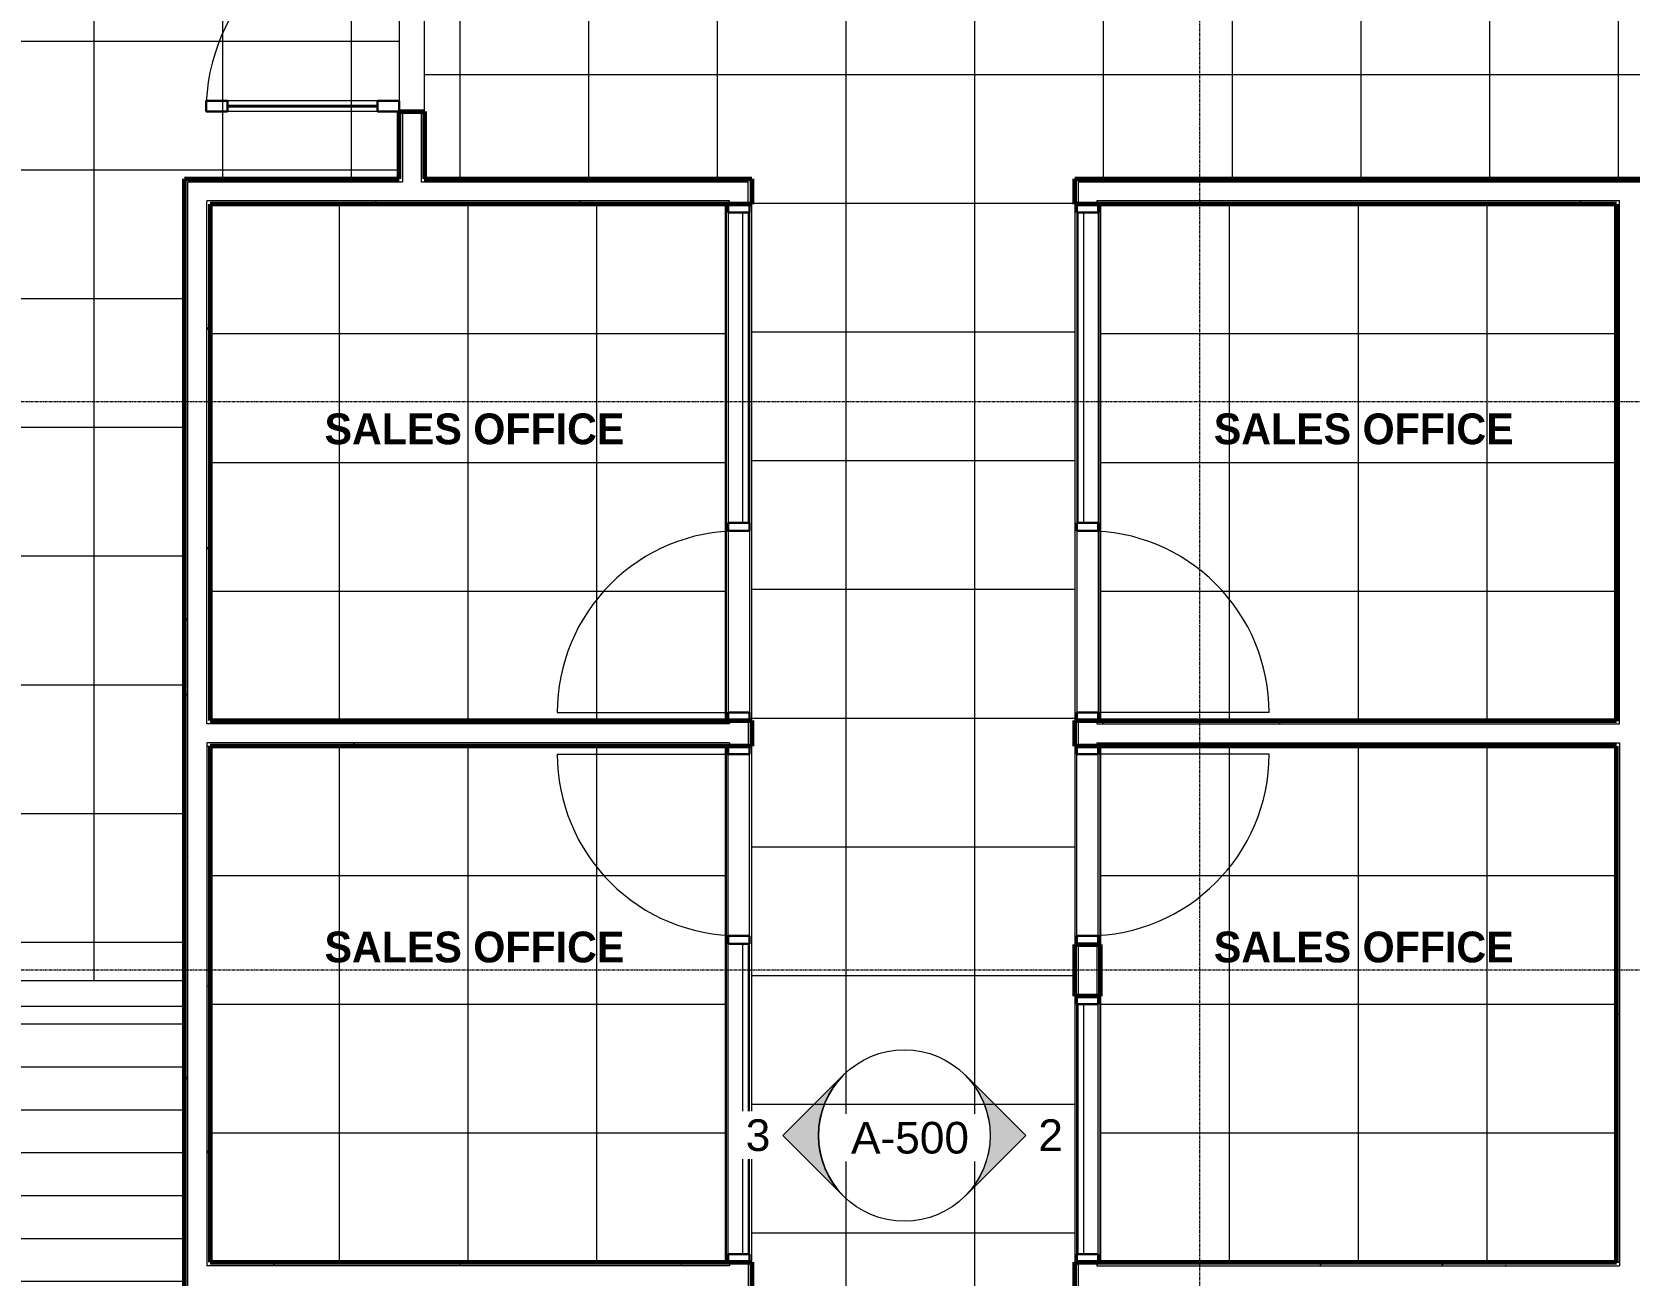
# Model space of a CAD drawing. Header units: inches. Extents: x 30 to 2293, y -1876 to -115.
# Drawn here: x 1152.6 to 1450.4, y -1067.3 to -835.6 of the extents above; entities that cross this region are included whole.
import ezdxf

# ---------------------------------------------------------------- set-up
doc = ezdxf.new("R2010")
doc.units = ezdxf.units.IN
doc.header["$MEASUREMENT"] = 0
doc.linetypes.add('Grid Line 1_2_', pattern=[0.875, 0.5, -0.125, 0.125, -0.125])
for name, color, linetype, lineweight in [('A-AREA-IDEN', 2, 'Continuous', 9), ('A-CLNG-PATT', 13, 'Continuous', 18), ('A-DOOR', 31, 'Continuous', 18), ('A-DOOR-GLAZ', 31, 'Continuous', 40), ('A-GLAZ-CURT', 52, 'Continuous', 9), ('A-GLAZ-CWMG', 51, 'Continuous', 9), ('A-ROOF-PATT', 132, 'Continuous', 18), ('A-WALL', 113, 'Continuous', 18), ('A-WALL-PATT', 111, 'Continuous', 60), ('G-ANNO-SYMB', 111, 'Continuous', 9), ('I-WALL', 2, 'Continuous', 18), ('S-GRID', 1, 'Continuous', 9)]:
    doc.layers.add(name, color=color, linetype=linetype, lineweight=lineweight)
doc.styles.add('Arial', font='arial.ttf', dxfattribs={"height": 5.901198})
doc.styles.add('Century Gothic_B', font='GOTHICB.TTF', dxfattribs={"height": 5.744479})
pattern_1 = [(0, (0, 0), (20.48, 5.12), [0.845, -14.515, 0.845, -14.515, -81.92]), (0, (0, 0), (20.48, 5.12), [-30.72, 0.845, -29.875, 0.845, -14.515, -35.84]), (0, (0, 0), (20.48, 5.12), [-76.8, 0.845, -9.395, 0.845, -24.755]), (120, (7.68, 2.56), (-14.67405, 15.1762), [0.845, -14.515, 0.845, -14.515, -81.92]), (120, (7.68, 2.56), (-14.67405, 15.1762), [-30.72, 0.845, -29.875, 0.845, -14.515, -35.84]), (120, (7.68, 2.56), (-14.67405, 15.1762), [-76.8, 0.845, -9.395, 0.845, -24.755]), (240, (10.24, 12.8), (-5.80595, -20.2962), [0.845, -14.515, 0.845, -14.515, -81.92]), (240, (10.24, 12.8), (-5.80595, -20.2962), [-30.72, 0.845, -29.875, 0.845, -14.515, -35.84]), (240, (10.24, 12.8), (-5.80595, -20.2962), [-76.8, 0.845, -9.395, 0.845, -24.755])]

# ---------------------------------------------------------------- blocks, each defined once
blk = doc.blocks.new('Open Source Metal Building_Exterior_rvt-1-REFLECTED CEILING PLAN - OFFICE ANNEX')
at = {"layer": 'A-ROOF-PATT', "lineweight": 9}
h = blk.add_hatch(dxfattribs=at)
h.set_pattern_fill('FP_33', style=0, pattern_type=2)
h.set_pattern_definition([(180, (-24239.079, 21231.977), (1e-15, 7.993), [])])
h.paths.add_polyline_path([(1949.7, -1624.02), (2105.44, -1624.02), (2105.44, -1405.9), (2045.94, -1405.9), (2045.94, -1405.96), (2042.31, -1405.96), (2042.31, -1409.46), (2045.94, -1409.46), (2045.94, -1418.21), (2045.81, -1418.21), (2045.81, -1537.46), (1709.69, -1537.46), (1709.69, -1538.96), (487.19, -1538.96), (487.19, -1537.46), (367.31, -1537.46), (367.31, -1522.46), (365.81, -1522.46), (365.81, -1125.33), (365.58, -1125.33), (365.58, -1019.33), (368.31, -1019.33), (368.31, -1015.83), (365.81, -1015.83), (365.81, -1004.85), (368.31, -1004.85), (368.31, -1001.35), (186.31, -1001.35), (186.31, -1624.02), (1689.25, -1624.02)], flags=0)
h.paths.add_polyline_path([(415.94, -1532.96), (487.19, -1532.96), (487.19, -1527.71), (710.2, -1527.71), (710.2, -1521.27), (710.04, -1520.89), (709.65, -1520.73), (708.31, -1520.73), (708.31, -1520.46), (712.31, -1520.46), (712.31, -1520.73), (710.97, -1520.73), (710.59, -1520.89), (710.43, -1521.27), (710.43, -1527.71), (1040.2, -1527.71), (1040.2, -1521.27), (1040.04, -1520.89), (1039.65, -1520.73), (1038.31, -1520.73), (1038.31, -1520.46), (1042.31, -1520.46), (1042.31, -1520.73), (1040.97, -1520.73), (1040.59, -1520.89), (1040.43, -1521.27), (1040.43, -1527.71), (1102.03, -1527.71), (1102.03, -1340.96), (1181.03, -1340.96), (1181.03, -1017.21), (1082.4, -1017.21), (1082.4, -1012.46), (1116.03, -1012.46), (1116.03, -975.09), (1101.28, -975.09), (1101.28, -945.09), (1116.03, -945.09), (1116.03, -933.09), (1101.28, -933.09), (1101.28, -922.59), (1090.78, -922.59), (1090.78, -907.84), (1069.4, -907.84), (1069.4, -922.59), (1044.06, -922.59), (1044.06, -1519.25), (1036.56, -1519.23), (1036.56, -922.59), (949.4, -922.59), (949.4, -907.84), (928.03, -907.84), (928.03, -922.59), (917.53, -922.59), (917.53, -933.09), (902.78, -933.09), (902.78, -945.09), (917.53, -945.09), (917.53, -975.09), (902.78, -975.09), (902.78, -1012.46), (934.4, -1012.46), (934.4, -1017.21), (898.03, -1017.21), (898.03, -962.77), (714.06, -962.77), (714.06, -1519.25), (706.56, -1519.23), (706.56, -962.77), (627.56, -962.77), (627.56, -1012.71), (481.44, -1012.71), (481.44, -1127.7), (384.06, -1127.7), (384.06, -1519.25), (377.06, -1519.25), (377.06, -1522.46), (371.81, -1522.46), (371.81, -1532.96), (414.94, -1532.96)], flags=0)
h.paths.add_polyline_path([(2036.25, -1532.96), (2041.31, -1532.96), (2041.31, -1418.21), (2034.06, -1418.21), (2034.06, -1519.25), (2026.56, -1519.23), (2026.56, -1347.59), (1949.31, -1347.59), (1949.31, -1376.59), (1803.12, -1376.59), (1803.12, -1532.96), (2035.25, -1532.96)], flags=0)
h.paths.add_polyline_path([(1744.75, -1532.96), (1798.62, -1532.96), (1798.62, -1456.21), (1709.69, -1456.21), (1709.69, -1532.96), (1711.69, -1532.96)], flags=0)
h.paths.add_polyline_path([(2030.2, -1530.46), (2028.31, -1530.46), (2028.31, -1530.19), (2029.65, -1530.19), (2030.04, -1530.03), (2030.2, -1529.65), (2030.2, -1521.27), (2030.04, -1520.89), (2029.65, -1520.73), (2028.31, -1520.73), (2028.31, -1520.46), (2032.31, -1520.46), (2032.31, -1520.73), (2030.97, -1520.73), (2030.59, -1520.89), (2030.43, -1521.27), (2030.43, -1529.65), (2030.59, -1530.03), (2030.97, -1530.19), (2032.31, -1530.19), (2032.31, -1530.46), (2030.43, -1530.46)], flags=0)
h.paths.add_polyline_path([(380.43, -1530.46), (378.31, -1530.46), (378.31, -1530.19), (379.65, -1530.19), (380.04, -1530.03), (380.2, -1529.65), (380.2, -1521.27), (380.04, -1520.89), (379.65, -1520.73), (378.31, -1520.73), (378.31, -1520.46), (382.31, -1520.46), (382.31, -1520.73), (380.97, -1520.73), (380.59, -1520.89), (380.43, -1521.27), (380.43, -1529.65), (380.59, -1530.03), (380.97, -1530.19), (382.31, -1530.19), (382.31, -1530.46), (380.97, -1530.46)], flags=0)
h.paths.add_polyline_path([(199.31, -1530.46), (195.31, -1530.46), (195.31, -1530.19), (196.65, -1530.19), (197.04, -1530.03), (197.2, -1529.65), (197.2, -1521.27), (197.04, -1520.89), (196.65, -1520.73), (195.31, -1520.73), (195.31, -1520.46), (199.31, -1520.46), (199.31, -1520.73), (197.97, -1520.73), (197.59, -1520.89), (197.43, -1521.27), (197.43, -1529.65), (197.59, -1530.03), (197.97, -1530.19), (199.31, -1530.19)], flags=0)
h.paths.add_polyline_path([(1589.78, -1527.71), (1700.2, -1527.71), (1700.2, -1521.27), (1700.04, -1520.89), (1699.65, -1520.73), (1698.31, -1520.73), (1698.31, -1520.46), (1702.31, -1520.46), (1702.31, -1520.73), (1700.97, -1520.73), (1700.59, -1520.89), (1700.43, -1521.27), (1700.43, -1527.71), (1704.94, -1527.71), (1704.94, -1451.71), (1798.62, -1451.71), (1798.62, -1371.84), (1860.56, -1371.84), (1860.56, -800.04), (1704.06, -800.04), (1704.06, -1173.52), (1799.69, -1173.52), (1799.69, -1175.65), (1796.85, -1175.65), (1796.85, -1175.52), (1796.92, -1175.52), (1796.92, -1175.59), (1799.62, -1175.59), (1799.62, -1175.45), (1796.06, -1175.45), (1796.06, -1175.65), (1704.06, -1175.65), (1704.06, -1519.25), (1696.56, -1519.23), (1696.56, -1175.65), (1644.06, -1175.65), (1644.06, -1175.45), (1640.5, -1175.45), (1640.5, -1175.59), (1643.21, -1175.59), (1643.21, -1175.52), (1643.27, -1175.52), (1643.27, -1175.65), (1640.44, -1175.65), (1640.44, -1173.52), (1696.56, -1173.52), (1696.56, -800.04), (1589.78, -800.04), (1589.78, -1458.3)], flags=0)
h.paths.add_polyline_path([(2030.43, -1519.92), (2030.13, -1519.92), (2030.13, -1519.28), (2030.49, -1519.28), (2030.49, -1519.92)], flags=0)
h.paths.add_polyline_path([(1700.49, -1519.92), (1700.13, -1519.92), (1700.13, -1519.28), (1700.49, -1519.28)], flags=0)
h.paths.add_polyline_path([(1040.43, -1519.92), (1040.13, -1519.92), (1040.13, -1519.28), (1040.49, -1519.28), (1040.49, -1519.92)], flags=0)
h.paths.add_polyline_path([(710.49, -1519.92), (710.13, -1519.92), (710.13, -1519.28), (710.49, -1519.28)], flags=0)
h.paths.add_polyline_path([(380.13, -1519.92), (380.13, -1519.28), (380.49, -1519.28), (380.49, -1519.92), (380.2, -1519.92)], flags=0)
h.paths.add_polyline_path([(197.61, -1519.9), (197.26, -1519.9), (197.26, -1519.26), (197.61, -1519.26)], flags=0)
h.paths.add_polyline_path([(199.31, -1519.24), (193.69, -1519.21), (193.69, -1015.96), (201.19, -1015.96), (201.19, -1519.24), (199.77, -1519.24)], flags=0)
h.paths.add_polyline_path([(1800.01, -1289.65), (1799.95, -1289.65), (1799.95, -1286.82), (1800.08, -1286.82), (1800.08, -1286.88), (1800.01, -1286.88), (1800.01, -1289.59), (1800.15, -1289.59), (1800.15, -1286.03), (1799.95, -1286.03), (1799.95, -1179.27), (1800.15, -1179.27), (1800.15, -1175.71), (1801.72, -1175.71), (1801.72, -1179.27), (1802.08, -1179.27), (1802.08, -1289.65), (1800.08, -1289.65)], flags=0)
h.paths.add_polyline_path([(1802.02, -1289.59), (1802.02, -1286.09), (1801.79, -1286.09), (1801.79, -1286.28), (1801.72, -1286.28), (1801.72, -1289.59)], flags=0)
h.paths.add_polyline_path([(1796.31, -1173.88), (1799.62, -1173.88), (1799.62, -1173.59), (1796.13, -1173.59), (1796.13, -1173.81), (1796.31, -1173.81)], flags=0)
h.paths.add_polyline_path([(1642.21, -1173.88), (1643.81, -1173.88), (1643.81, -1173.81), (1644, -1173.81), (1644, -1173.59), (1640.5, -1173.59), (1640.5, -1173.88), (1640.79, -1173.88)], flags=0)
h.paths.add_polyline_path([(476.94, -1122.95), (476.94, -1012.71), (384.06, -1012.71), (384.06, -1122.95), (386.97, -1122.95)], flags=0)
h.paths.add_polyline_path([(376.31, -1122.95), (376.56, -1122.95), (376.56, -1019.33), (370.08, -1019.33), (370.08, -1122.95)], flags=0)
h.paths.add_polyline_path([(196.65, -1015.46), (195.31, -1015.46), (195.31, -1015.19), (196.65, -1015.19), (197.04, -1015.03), (197.2, -1014.65), (197.2, -1006.27), (197.04, -1005.89), (196.65, -1005.73), (195.31, -1005.73), (195.31, -1005.46), (199.31, -1005.46), (199.31, -1005.73), (197.97, -1005.73), (197.59, -1005.89), (197.43, -1006.27), (197.43, -1014.65), (197.59, -1015.03), (197.97, -1015.19), (199.31, -1015.19), (199.31, -1015.46), (197.2, -1015.46)], flags=0)
h.paths.add_polyline_path([(500.08, -1007.96), (622.81, -1007.96), (622.81, -698.96), (384.06, -698.96), (384.06, -1007.96), (481.44, -1007.96)], flags=0)
h.paths.add_polyline_path([(898.03, -958.02), (898.03, -698.96), (714.06, -698.96), (714.06, -958.02), (777.65, -958.02)], flags=0)
h.paths.add_polyline_path([(627.56, -958.02), (706.56, -958.02), (706.56, -698.96), (627.56, -698.96), (627.56, -953.85)], flags=0)
h.paths.add_polyline_path([(1100.88, -931.59), (1100.5, -931.59), (1100.5, -931.26), (1100.88, -931.26)], flags=0)
h.paths.add_polyline_path([(926.53, -923.37), (926.2, -923.37), (926.2, -922.98), (926.53, -922.98)], flags=0)
at = {"layer": 'S-GRID', "linetype": 'Grid Line 1_2_'}
for p, q in [((1370.31, -114.83), (1370.31, -1843.89)), ((62.02, -904.46), (2260.57, -904.46)), ((62.02, -1010.46), (2260.57, -1010.46))]:
    blk.add_line(p, q, dxfattribs=at)
blk = doc.blocks.new('Single-Glass 1 - 36_ x 84_-564716-REFLECTED CEILING PLAN - OFFICE ANNEX')
at = {"layer": 'A-DOOR', "lineweight": 30}
for p, q in [((16, -2.375), (16, -6.375)), ((18, -2.375), (16, -2.375)), ((18, -2.375), (18, -6.375)), ((16, -6.375), (18, -6.375)), ((16, -34.375), (16, -38.375)), ((16, -34.375), (18, -34.375)), ((18, -34.375), (18, -38.375)), ((18, -38.375), (16, -38.375))]:
    blk.add_line(p, q, dxfattribs=at)
at = {"layer": 'A-DOOR', "lineweight": 9}
for p, q in [((16, -6.375), (16, -34.375)), ((18, -6.375), (18, -34.375))]:
    blk.add_line(p, q, dxfattribs=at)
blk.add_arc((18, -2.375), 36, 180, 270, dxfattribs=at)
at = {"layer": 'A-DOOR-GLAZ'}
blk.add_line((17, -34.375), (17, -6.375), dxfattribs=at)
blk = doc.blocks.new('System Panel - Glazed-700945-REFLECTED CEILING PLAN - OFFICE ANNEX')
at = {"layer": 'A-GLAZ-CURT', "lineweight": 18}
for p, q in [((-28.9375, 0.75), (-28.9375, 1.75)), ((-28.9375, 1.75), (28.9375, 1.75)), ((28.9375, 0.75), (-28.9375, 0.75)), ((28.9375, 1.75), (28.9375, 0.75))]:
    blk.add_line(p, q, dxfattribs=at)
blk = doc.blocks.new('Rectangular Mullion - 2_5_ x 5_ rectangular-612077-REFLECTED CEILING PLAN - OFFICE ANNEX')
at = {"layer": 'A-GLAZ-CWMG', "lineweight": 30}
for p, q in [((-1.5, 2), (0, 2)), ((-1.5, -2), (-1.5, 2)), ((0, 2), (0, -2)), ((0, -2), (-1.5, -2))]:
    blk.add_line(p, q, dxfattribs=at)
blk = doc.blocks.new('Door_Single_Storefront - one-700946-REFLECTED CEILING PLAN - OFFICE ANNEX')
at = {"layer": 'A-DOOR'}
blk.add_line((-16.9375, 33.875), (-16.9375, 0), dxfattribs=at)
blk.add_arc((-16.9375, 0), 33.875, 360, 90, dxfattribs=at)
blk = doc.blocks.new('Rectangular Mullion - 2_5_ x 5_ rectangular-700936-REFLECTED CEILING PLAN - OFFICE ANNEX')
at = {"layer": 'A-GLAZ-CWMG'}
for p, q in [((1282.4, -869.21), (1282.4, -927.09)), ((1286.4, -869.21), (1286.4, -927.09))]:
    blk.add_line(p, q, dxfattribs=at)
blk = doc.blocks.new('Rectangular Mullion - 2_5_ x 5_ rectangular-612075-REFLECTED CEILING PLAN - OFFICE ANNEX')
at = {"layer": 'A-GLAZ-CWMG', "lineweight": 30}
for p, q in [((0.75, 2), (-0.75, 2)), ((-0.75, 2), (-0.75, -2)), ((0.75, -2), (0.75, 2)), ((-0.75, -2), (0.75, -2))]:
    blk.add_line(p, q, dxfattribs=at)
blk = doc.blocks.new('Rectangular Mullion - 2_5_ x 5_ rectangular-612079-REFLECTED CEILING PLAN - OFFICE ANNEX')
at = {"layer": 'A-GLAZ-CWMG', "lineweight": 30}
for p, q in [((0, 2), (-1.5, 2)), ((-1.5, 2), (-1.5, -2)), ((0, -2), (0, 2)), ((-1.5, -2), (0, -2))]:
    blk.add_line(p, q, dxfattribs=at)
blk = doc.blocks.new('Rectangular Mullion - 2_5_ x 5_ rectangular-700937-REFLECTED CEILING PLAN - OFFICE ANNEX')
at = {"layer": 'A-GLAZ-CWMG'}
for p, q in [((1282.4, -928.59), (1282.4, -962.46)), ((1286.4, -928.59), (1286.4, -962.46))]:
    blk.add_line(p, q, dxfattribs=at)
blk = doc.blocks.new('System Panel - Glazed-700966-REFLECTED CEILING PLAN - OFFICE ANNEX')
at = {"layer": 'A-GLAZ-CURT', "lineweight": 18}
for p, q in [((-28.9375, -1.75), (-28.9375, -0.75)), ((-28.9375, -0.75), (28.9375, -0.75)), ((28.9375, -1.75), (-28.9375, -1.75)), ((28.9375, -0.75), (28.9375, -1.75))]:
    blk.add_line(p, q, dxfattribs=at)
blk = doc.blocks.new('Rectangular Mullion - 2_5_ x 5_ rectangular-612005-REFLECTED CEILING PLAN - OFFICE ANNEX')
at = {"layer": 'A-GLAZ-CWMG', "lineweight": 30}
for p, q in [((-1.5, 2), (0, 2)), ((-1.5, -2), (-1.5, 2)), ((0, 2), (0, -2)), ((0, -2), (-1.5, -2))]:
    blk.add_line(p, q, dxfattribs=at)
blk = doc.blocks.new('Door_Single_Storefront - one-700967-REFLECTED CEILING PLAN - OFFICE ANNEX')
at = {"layer": 'A-DOOR'}
blk.add_line((-16.9375, -33.875), (-16.9375, 0), dxfattribs=at)
blk.add_arc((-16.9375, 0), 33.875, 270, 0, dxfattribs=at)
blk = doc.blocks.new('Rectangular Mullion - 2_5_ x 5_ rectangular-700964-REFLECTED CEILING PLAN - OFFICE ANNEX')
at = {"layer": 'A-GLAZ-CWMG'}
for p, q in [((1282.4, -1063.46), (1282.4, -1005.59)), ((1286.4, -1063.46), (1286.4, -1005.59))]:
    blk.add_line(p, q, dxfattribs=at)
blk = doc.blocks.new('Rectangular Mullion - 2_5_ x 5_ rectangular-612003-REFLECTED CEILING PLAN - OFFICE ANNEX')
at = {"layer": 'A-GLAZ-CWMG', "lineweight": 30}
for p, q in [((0.75, 2), (-0.75, 2)), ((-0.75, 2), (-0.75, -2)), ((0.75, -2), (0.75, 2)), ((-0.75, -2), (0.75, -2))]:
    blk.add_line(p, q, dxfattribs=at)
blk = doc.blocks.new('Rectangular Mullion - 2_5_ x 5_ rectangular-612007-REFLECTED CEILING PLAN - OFFICE ANNEX')
at = {"layer": 'A-GLAZ-CWMG', "lineweight": 30}
for p, q in [((0, 2), (-1.5, 2)), ((-1.5, 2), (-1.5, -2)), ((0, -2), (0, 2)), ((-1.5, -2), (0, -2))]:
    blk.add_line(p, q, dxfattribs=at)
blk = doc.blocks.new('Rectangular Mullion - 2_5_ x 5_ rectangular-700965-REFLECTED CEILING PLAN - OFFICE ANNEX')
at = {"layer": 'A-GLAZ-CWMG'}
for p, q in [((1282.4, -1004.09), (1282.4, -970.21)), ((1286.4, -1004.09), (1286.4, -970.21))]:
    blk.add_line(p, q, dxfattribs=at)
blk = doc.blocks.new('System Panel - Glazed-700968-REFLECTED CEILING PLAN - OFFICE ANNEX')
at = {"layer": 'A-GLAZ-CURT', "lineweight": 18}
for p, q in [((-28.9375, -1.75), (-28.9375, -0.75)), ((-28.9375, -0.75), (28.9375, -0.75)), ((28.9375, -1.75), (-28.9375, -1.75)), ((28.9375, -0.75), (28.9375, -1.75))]:
    blk.add_line(p, q, dxfattribs=at)
blk = doc.blocks.new('Rectangular Mullion - 2_5_ x 5_ rectangular-547427-REFLECTED CEILING PLAN - OFFICE ANNEX')
at = {"layer": 'A-GLAZ-CWMG', "lineweight": 30}
for p, q in [((-1.5, 2), (0, 2)), ((-1.5, -2), (-1.5, 2)), ((0, 2), (0, -2)), ((0, -2), (-1.5, -2))]:
    blk.add_line(p, q, dxfattribs=at)
blk = doc.blocks.new('Door_Single_Storefront - one-700969-REFLECTED CEILING PLAN - OFFICE ANNEX')
at = {"layer": 'A-DOOR'}
blk.add_line((-16.9375, -33.875), (-16.9375, 0), dxfattribs=at)
blk.add_arc((-16.9375, 0), 33.875, 270, 0, dxfattribs=at)
blk = doc.blocks.new('Rectangular Mullion - 2_5_ x 5_ rectangular-547424-REFLECTED CEILING PLAN - OFFICE ANNEX')
at = {"layer": 'A-GLAZ-CWMG', "lineweight": 30}
for p, q in [((0.75, 2), (-0.75, 2)), ((-0.75, 2), (-0.75, -2)), ((0.75, -2), (0.75, 2)), ((-0.75, -2), (0.75, -2))]:
    blk.add_line(p, q, dxfattribs=at)
blk = doc.blocks.new('Rectangular Mullion - 2_5_ x 5_ rectangular-547429-REFLECTED CEILING PLAN - OFFICE ANNEX')
at = {"layer": 'A-GLAZ-CWMG', "lineweight": 30}
for p, q in [((0, 2), (-1.5, 2)), ((-1.5, 2), (-1.5, -2)), ((0, -2), (0, 2)), ((-1.5, -2), (0, -2))]:
    blk.add_line(p, q, dxfattribs=at)
blk = doc.blocks.new('System Panel - Glazed-704504-REFLECTED CEILING PLAN - OFFICE ANNEX')
at = {"layer": 'A-GLAZ-CURT', "lineweight": 18}
for p, q in [((-23.32, 0.75), (-23.32, 1.75)), ((-23.32, 1.75), (23.32, 1.75)), ((23.32, 0.75), (-23.32, 0.75)), ((23.32, 1.75), (23.32, 0.75))]:
    blk.add_line(p, q, dxfattribs=at)
blk = doc.blocks.new('Rectangular Mullion - 2_5_ x 5_ rectangular-546109-REFLECTED CEILING PLAN - OFFICE ANNEX')
at = {"layer": 'A-GLAZ-CWMG', "lineweight": 30}
for p, q in [((-1.5, 2), (0, 2)), ((-1.5, -2), (-1.5, 2)), ((0, 2), (0, -2)), ((0, -2), (-1.5, -2))]:
    blk.add_line(p, q, dxfattribs=at)
blk = doc.blocks.new('Door_Single_Storefront - one-704431-REFLECTED CEILING PLAN - OFFICE ANNEX')
at = {"layer": 'A-DOOR'}
blk.add_line((-16.9375, 33.875), (-16.9375, 0), dxfattribs=at)
blk.add_arc((-16.9375, 0), 33.875, 360, 90, dxfattribs=at)
blk = doc.blocks.new('Rectangular Mullion - 2_5_ x 5_ rectangular-546107-REFLECTED CEILING PLAN - OFFICE ANNEX')
at = {"layer": 'A-GLAZ-CWMG', "lineweight": 30}
for p, q in [((0.75, 2), (-0.75, 2)), ((-0.75, 2), (-0.75, -2)), ((0.75, -2), (0.75, 2)), ((-0.75, -2), (0.75, -2))]:
    blk.add_line(p, q, dxfattribs=at)
blk = doc.blocks.new('Rectangular Mullion - 2_5_ x 5_ rectangular-704432-REFLECTED CEILING PLAN - OFFICE ANNEX')
at = {"layer": 'A-GLAZ-CWMG', "lineweight": 30}
for p, q in [((0, 2), (-1.5, 2)), ((-1.5, 2), (-1.5, -2)), ((0, -2), (0, 2)), ((-1.5, -2), (0, -2))]:
    blk.add_line(p, q, dxfattribs=at)
blk = doc.blocks.new('Rectangular Mullion - 2_5_ x 5_ rectangular-704503-REFLECTED CEILING PLAN - OFFICE ANNEX')
at = {"layer": 'A-GLAZ-CWMG'}
for p, q in [((1347.4, -1063.46), (1347.4, -1016.83)), ((1351.4, -1063.46), (1351.4, -1016.83))]:
    blk.add_line(p, q, dxfattribs=at)
blk = doc.blocks.new('Elevation - Filled Arrow-152140-REFLECTED CEILING PLAN - OFFICE ANNEX')
at = {"layer": 'G-ANNO-SYMB'}
blk.add_circle((0, 0), 0.25, dxfattribs=at)
blk = doc.blocks.new('Elevation - Filled Arrow-151867-REFLECTED CEILING PLAN - OFFICE ANNEX')
at = {"layer": 'G-ANNO-SYMB'}
h = blk.add_hatch(color=256, dxfattribs=at)
edge = h.paths.add_edge_path(flags=0)
edge.add_line((0, 0.3536), (0.1768, 0.1768))
edge.add_arc((0, 0), 0.25, 45, 135)
edge.add_line((-0.1768, 0.1768), (0, 0.3536))
for p, q in [((0, 0.3536), (-0.1768, 0.1768)), ((0, 0.3536), (-0.1768, 0.1768)), ((0.1768, 0.1768), (0, 0.3536)), ((0.1768, 0.1768), (0, 0.3536))]:
    blk.add_line(p, q, dxfattribs=at)
blk.add_arc((0, 0), 0.25, 45, 135, dxfattribs=at)

msp = doc.modelspace()

# ---------------------------------------------------------------- hatches: boundary and pattern name
at = {"layer": 'A-CLNG-PATT'}
h = msp.add_hatch(dxfattribs=at)
h.set_pattern_fill('FP_25', color=256, style=0, pattern_type=2)
h.set_pattern_definition([(0, (1068.12, -837.293), (0, -24), []), (270, (1068.12, -837.293), (-24, -1e-15), [])])
h.paths.add_polyline_path([(1168.34, -1012.46), (1181.03, -1012.46), (1181.03, -862.96), (1221.03, -862.96), (1221.03, -800.04), (1181.03, -800.04), (1181.03, -698.96), (1120.78, -698.96), (1120.78, -1012.46)], flags=0)
h.paths.add_polyline_path([(1103.22, -903.09), (1116.03, -903.09), (1116.03, -698.96), (902.78, -698.96), (902.78, -903.09), (1040.2, -903.09), (1040.2, -902.22), (1040.05, -901.87), (1039.71, -901.73), (1037.32, -901.73), (1037.32, -901.47), (1043.31, -901.47), (1043.31, -901.73), (1040.92, -901.73), (1040.57, -901.87), (1040.43, -902.22), (1040.43, -903.09), (1070.67, -903.09)], flags=0)
h = msp.add_hatch(dxfattribs=at)
h.set_pattern_fill('FP_6', color=256, style=0, pattern_type=2)
h.set_pattern_definition([(270, (1352.403, -1107.5), (-24, -1e-15), []), (180, (1352.403, -1107.5), (-3e-15, 24), [])])
h.paths.add_polyline_path([(1559.02, -1340.96), (1585.03, -1340.96), (1585.03, -1280.71), (1347.03, -1280.71), (1347.03, -862.96), (1585.03, -862.96), (1585.03, -800.04), (1225.78, -800.04), (1225.78, -862.96), (1286.78, -862.96), (1286.78, -1277.71), (1185.78, -1277.71), (1185.78, -1340.96), (1468.4, -1340.96)], flags=0)
h = msp.add_hatch(dxfattribs=at)
h.set_pattern_fill('FP_13', color=256, style=0, pattern_type=2)
h.set_pattern_definition([(0, (1233.903, -915.836), (0, -24), []), (270, (1233.903, -915.836), (-24, -1e-15), [])])
h.paths.add_polyline_path([(1282.03, -963.96), (1282.03, -867.71), (1185.78, -867.71), (1185.78, -963.96), (1233.45, -963.96)], flags=0)
h = msp.add_hatch(dxfattribs=at)
h.set_pattern_fill('FP_14', color=256, style=0, pattern_type=2)
h.set_pattern_definition([(0, (1399.903, -915.836), (0, -24), []), (270, (1399.903, -915.836), (-24, -1e-15), [])])
h.paths.add_polyline_path([(1448.03, -963.96), (1448.03, -867.71), (1351.78, -867.71), (1351.78, -963.96), (1428.79, -963.96)], flags=0)
h = msp.add_hatch(dxfattribs=at)
h.set_pattern_fill('FP_12', color=256, style=0, pattern_type=2)
h.set_pattern_definition([(0, (1233.903, -1016.836), (0, -24), []), (270, (1233.903, -1016.836), (-24, -1e-15), [])])
h.paths.add_polyline_path([(1282.03, -1064.96), (1282.03, -968.71), (1185.78, -968.71), (1185.78, -1064.96), (1233.45, -1064.96)], flags=0)
h = msp.add_hatch(dxfattribs=at)
h.set_pattern_fill('FP_11', color=256, style=0, pattern_type=2)
h.set_pattern_definition([(90, (1399.903, -1016.836), (24, -1e-15), []), (0, (1399.903, -1016.836), (0, -24), [])])
h.paths.add_polyline_path([(1448.03, -1064.96), (1448.03, -968.71), (1351.78, -968.71), (1351.78, -1064.96), (1428.79, -1064.96)], flags=0)
at = {"layer": 'A-WALL-PATT', "lineweight": 9}
h = msp.add_hatch(dxfattribs=at)
h.set_pattern_fill('FP_1', color=256, style=0, pattern_type=2)
h.set_pattern_definition(pattern_1)
h.paths.add_polyline_path([(1221.03, -862.96), (1221.65, -862.96), (1221.65, -850.4), (1221.03, -850.4)], flags=0)
h.paths.add_polyline_path([(1221.65, -814.4), (1221.65, -800.04), (1221.03, -800.04), (1221.03, -814.4)], flags=0)
h = msp.add_hatch(dxfattribs=at)
h.set_pattern_fill('FP_1', color=256, style=0, pattern_type=2)
h.set_pattern_definition(pattern_1)
h.paths.add_polyline_path([(1286.78, -863.59), (1286.78, -862.96), (1225.78, -862.96), (1225.78, -863.59), (1286.15, -863.59)], flags=0)
h.paths.add_polyline_path([(1221.65, -863.59), (1221.65, -862.96), (1181.03, -862.96), (1181.03, -863.59), (1200.89, -863.59)], flags=0)
h = msp.add_hatch(dxfattribs=at)
h.set_pattern_fill('FP_1', color=256, style=0, pattern_type=2)
h.set_pattern_definition(pattern_1)
h.paths.add_polyline_path([(1181.03, -1341.59), (1181.65, -1341.59), (1181.65, -1322.4), (1181.03, -1322.4), (1181.03, -1340.96)], flags=0)
h.paths.add_polyline_path([(1181.03, -1286.4), (1181.65, -1286.4), (1181.65, -863.59), (1181.03, -863.59), (1181.03, -1279.39)], flags=0)
h = msp.add_hatch(dxfattribs=at)
h.set_pattern_fill('FP_1', color=256, style=0, pattern_type=2)
h.set_pattern_definition(pattern_1)
h.paths.add_polyline_path([(1286.78, -1277.71), (1286.78, -1272.96), (1286.15, -1272.96), (1286.15, -1277.71)], flags=0)
h.paths.add_polyline_path([(1286.15, -1176.84), (1286.78, -1176.84), (1286.78, -1172.09), (1286.15, -1172.09)], flags=0)
h.paths.add_polyline_path([(1286.15, -1075.84), (1286.78, -1075.84), (1286.78, -1064.96), (1286.15, -1064.96)], flags=0)
h.paths.add_polyline_path([(1286.78, -968.71), (1286.78, -963.96), (1286.15, -963.96), (1286.15, -968.71)], flags=0)
h.paths.add_polyline_path([(1286.78, -867.71), (1286.78, -863.59), (1286.15, -863.59), (1286.15, -867.71)], flags=0)
h = msp.add_hatch(dxfattribs=at)
h.set_pattern_fill('FP_1', color=256, style=0, pattern_type=2)
h.set_pattern_definition(pattern_1)
h.paths.add_polyline_path([(1589.78, -863.59), (1589.78, -862.96), (1347.03, -862.96), (1347.03, -863.59), (1589.15, -863.59)], flags=0)
h = msp.add_hatch(dxfattribs=at)
h.set_pattern_fill('FP_1', color=256, style=0, pattern_type=2)
h.set_pattern_definition(pattern_1)
h.paths.add_polyline_path([(1347.03, -1280.71), (1347.65, -1280.71), (1347.65, -1273.09), (1347.03, -1273.09), (1347.03, -1279.39)], flags=0)
h.paths.add_polyline_path([(1347.03, -1176.84), (1347.65, -1176.84), (1347.65, -1172.09), (1347.03, -1172.09)], flags=0)
h.paths.add_polyline_path([(1347.65, -1075.84), (1347.65, -1064.96), (1347.03, -1064.96), (1347.03, -1075.84)], flags=0)
h.paths.add_polyline_path([(1347.03, -1015.33), (1347.65, -1015.33), (1347.65, -1005.71), (1347.03, -1005.71)], flags=0)
h.paths.add_polyline_path([(1347.65, -968.71), (1347.65, -963.96), (1347.03, -963.96), (1347.03, -968.71)], flags=0)
h.paths.add_polyline_path([(1347.65, -867.71), (1347.65, -863.59), (1347.03, -863.59), (1347.03, -867.71)], flags=0)
h = msp.add_hatch(dxfattribs=at)
h.set_pattern_fill('FP_1', color=256, style=0, pattern_type=2)
h.set_pattern_definition(pattern_1)
h.paths.add_polyline_path([(1282.65, -867.71), (1282.65, -867.09), (1185.15, -867.09), (1185.15, -867.71), (1233.45, -867.71)], flags=0)
h = msp.add_hatch(dxfattribs=at)
h.set_pattern_fill('FP_1', color=256, style=0, pattern_type=2)
h.set_pattern_definition(pattern_1)
h.paths.add_polyline_path([(1185.15, -1340.96), (1185.78, -1340.96), (1185.78, -1322.4), (1185.15, -1322.4)], flags=0)
h.paths.add_polyline_path([(1185.15, -1286.4), (1185.78, -1286.4), (1185.78, -1176.84), (1185.15, -1176.84), (1185.15, -1279.39)], flags=0)
h.paths.add_polyline_path([(1185.15, -1172.71), (1185.78, -1172.71), (1185.78, -1069.71), (1185.15, -1069.71), (1185.15, -1079.38)], flags=0)
h.paths.add_polyline_path([(1185.78, -1065.59), (1185.78, -968.71), (1185.15, -968.71), (1185.15, -1065.59)], flags=0)
h.paths.add_polyline_path([(1185.78, -964.59), (1185.78, -867.71), (1185.15, -867.71), (1185.15, -964.59)], flags=0)
h = msp.add_hatch(dxfattribs=at)
h.set_pattern_fill('FP_1', color=256, style=0, pattern_type=2)
h.set_pattern_definition(pattern_1)
h.paths.add_polyline_path([(1559.02, -867.71), (1585.65, -867.71), (1585.65, -867.09), (1452.15, -867.09), (1452.15, -867.71), (1493.91, -867.71)], flags=0)
h.paths.add_polyline_path([(1428.79, -867.71), (1448.65, -867.71), (1448.65, -867.09), (1351.15, -867.09), (1351.15, -867.71), (1363.68, -867.71)], flags=0)
h = msp.add_hatch(dxfattribs=at)
h.set_pattern_fill('FP_1', color=256, style=0, pattern_type=2)
h.set_pattern_definition(pattern_1)
h.paths.add_polyline_path([(1448.03, -1275.96), (1448.65, -1275.96), (1448.65, -1176.21), (1448.03, -1176.21), (1448.03, -1179.38)], flags=0)
h.paths.add_polyline_path([(1448.03, -1172.09), (1448.65, -1172.09), (1448.65, -1069.09), (1448.03, -1069.09), (1448.03, -1079.38)], flags=0)
h.paths.add_polyline_path([(1448.03, -1064.96), (1448.65, -1064.96), (1448.65, -968.09), (1448.03, -968.09), (1448.03, -979.37)], flags=0)
h.paths.add_polyline_path([(1448.03, -963.96), (1448.65, -963.96), (1448.65, -867.71), (1448.03, -867.71), (1448.03, -879.36)], flags=0)
h = msp.add_hatch(dxfattribs=at)
h.set_pattern_fill('FP_1', color=256, style=0, pattern_type=2)
h.set_pattern_definition(pattern_1)
h.paths.add_polyline_path([(1282.03, -964.59), (1282.03, -963.96), (1185.78, -963.96), (1185.78, -964.59), (1233.45, -964.59)], flags=0)
h = msp.add_hatch(dxfattribs=at)
h.set_pattern_fill('FP_1', color=256, style=0, pattern_type=2)
h.set_pattern_definition(pattern_1)
h.paths.add_polyline_path([(1351.78, -1276.59), (1351.78, -1273.09), (1351.15, -1273.09), (1351.15, -1276.59)], flags=0)
h.paths.add_polyline_path([(1351.15, -1176.84), (1351.78, -1176.84), (1351.78, -1176.21), (1351.15, -1176.21)], flags=0)
h.paths.add_polyline_path([(1351.78, -1172.71), (1351.78, -1172.09), (1351.15, -1172.09), (1351.15, -1172.71)], flags=0)
h.paths.add_polyline_path([(1351.15, -1075.84), (1351.78, -1075.84), (1351.78, -1069.09), (1351.15, -1069.09)], flags=0)
h.paths.add_polyline_path([(1351.15, -1065.59), (1351.78, -1065.59), (1351.78, -1064.96), (1351.15, -1064.96)], flags=0)
h.paths.add_polyline_path([(1351.78, -1015.33), (1351.78, -1005.71), (1351.15, -1005.71), (1351.15, -1015.33)], flags=0)
h.paths.add_polyline_path([(1351.15, -968.71), (1351.78, -968.71), (1351.78, -968.09), (1351.15, -968.09)], flags=0)
h.paths.add_polyline_path([(1351.15, -964.59), (1351.78, -964.59), (1351.78, -963.96), (1351.15, -963.96)], flags=0)
h = msp.add_hatch(dxfattribs=at)
h.set_pattern_fill('FP_1', color=256, style=0, pattern_type=2)
h.set_pattern_definition(pattern_1)
h.paths.add_polyline_path([(1351.78, -964.59), (1448.65, -964.59), (1448.65, -963.96), (1351.78, -963.96)], flags=0)
h = msp.add_hatch(dxfattribs=at)
h.set_pattern_fill('FP_1', color=256, style=0, pattern_type=2)
h.set_pattern_definition(pattern_1)
h.paths.add_polyline_path([(1282.03, -968.71), (1282.03, -968.09), (1185.15, -968.09), (1185.15, -968.71), (1233.45, -968.71)], flags=0)
h = msp.add_hatch(dxfattribs=at)
h.set_pattern_fill('FP_1', color=256, style=0, pattern_type=2)
h.set_pattern_definition(pattern_1)
h.paths.add_polyline_path([(1351.78, -968.71), (1448.03, -968.71), (1448.03, -968.09), (1351.78, -968.09)], flags=0)
h = msp.add_hatch(dxfattribs=at)
h.set_pattern_fill('FP_1', color=256, style=0, pattern_type=2)
h.set_pattern_definition(pattern_1)
h.paths.add_polyline_path([(1185.78, -1065.59), (1282.03, -1065.59), (1282.03, -1064.96), (1185.78, -1064.96)], flags=0)
h = msp.add_hatch(dxfattribs=at)
h.set_pattern_fill('FP_1', color=256, style=0, pattern_type=2)
h.set_pattern_definition(pattern_1)
h.paths.add_polyline_path([(1448.65, -1065.59), (1448.65, -1064.96), (1351.78, -1064.96), (1351.78, -1065.59), (1448.03, -1065.59)], flags=0)

# ---------------------------------------------------------------- linework, layer by layer
at = {"layer": 'A-WALL'}
for p, q in [((1221.65, -850.4), (1221.65, -863.59)), ((1225.15, -850.4), (1225.15, -863.59)), ((1221.65, -863.59), (1181.65, -863.59)), ((1181.65, -1286.4), (1181.65, -863.59)), ((1286.15, -863.59), (1225.15, -863.59)), ((1225.78, -862.96), (1225.78, -863.59)), ((1286.15, -867.71), (1286.15, -863.59)), ((1589.78, -863.59), (1347.65, -863.59)), ((1347.65, -863.59), (1347.65, -867.71)), ((1185.15, -964.59), (1185.15, -867.09)), ((1282.65, -867.09), (1185.15, -867.09)), ((1282.65, -867.71), (1282.65, -867.09)), ((1448.65, -867.09), (1351.15, -867.09)), ((1351.15, -867.09), (1351.15, -867.71)), ((1448.65, -964.59), (1448.65, -867.09)), ((1282.65, -964.59), (1185.15, -964.59)), ((1282.65, -963.96), (1282.65, -964.59)), ((1286.15, -963.96), (1286.15, -968.71)), ((1347.65, -963.96), (1347.65, -968.71)), ((1351.15, -963.96), (1351.15, -964.59)), ((1351.15, -964.59), (1448.65, -964.59)), ((1448.03, -963.96), (1448.65, -963.96)), ((1185.15, -968.09), (1185.15, -1065.59)), ((1282.65, -968.09), (1185.15, -968.09)), ((1185.15, -968.71), (1185.78, -968.71)), ((1282.65, -968.09), (1282.65, -968.71)), ((1351.15, -968.09), (1351.15, -968.71)), ((1351.15, -968.09), (1448.65, -968.09)), ((1448.65, -968.09), (1448.65, -1065.59)), ((1347.65, -1005.71), (1347.65, -1015.33)), ((1351.15, -1005.71), (1351.15, -1015.33)), ((1282.65, -1065.59), (1185.15, -1065.59)), ((1282.65, -1064.96), (1282.65, -1065.59)), ((1286.15, -1064.96), (1286.15, -1075.84)), ((1347.65, -1064.96), (1347.65, -1075.84)), ((1351.15, -1064.96), (1351.15, -1065.59)), ((1351.15, -1065.59), (1448.65, -1065.59)), ((1448.03, -1064.96), (1448.65, -1064.96))]:
    msp.add_line(p, q, dxfattribs=at)
at = {"layer": 'I-WALL'}
for p, q in [((1221.03, -814.4), (1221.03, -850.4)), ((1225.78, -850.4), (1225.78, -814.4)), ((1282.03, -867.71), (1282.03, -963.96)), ((1286.78, -963.96), (1286.78, -867.71)), ((1347.03, -867.71), (1347.03, -963.96)), ((1351.78, -963.96), (1351.78, -867.71)), ((1282.03, -968.71), (1282.03, -1064.96)), ((1286.78, -1064.96), (1286.78, -968.71)), ((1347.03, -968.71), (1347.03, -1005.71)), ((1351.78, -1005.71), (1351.78, -968.71)), ((1181.03, -1012.46), (1120.78, -1012.46)), ((1347.03, -1015.33), (1347.03, -1064.96)), ((1351.78, -1064.96), (1351.78, -1015.33)), ((1120.78, -1017.21), (1181.03, -1017.21))]:
    msp.add_line(p, q, dxfattribs=at)
at = {"layer": 'I-WALL', "lineweight": 60}
for p, q in [((1221.03, -862.96), (1221.03, -850.4)), ((1221.03, -850.4), (1225.78, -850.4)), ((1225.78, -850.4), (1225.78, -862.96)), ((1181.03, -1286.4), (1181.03, -862.96)), ((1181.03, -862.96), (1221.03, -862.96)), ((1225.78, -862.96), (1286.78, -862.96)), ((1286.78, -862.96), (1286.78, -867.71)), ((1347.03, -862.96), (1589.78, -862.96)), ((1347.03, -867.71), (1347.03, -862.96)), ((1185.78, -867.71), (1185.78, -963.96)), ((1286.78, -867.71), (1185.78, -867.71)), ((1448.03, -867.71), (1347.03, -867.71)), ((1448.03, -963.96), (1448.03, -867.71)), ((1185.78, -963.96), (1286.78, -963.96)), ((1286.78, -963.96), (1286.78, -968.71)), ((1347.03, -968.71), (1347.03, -963.96)), ((1347.03, -963.96), (1448.03, -963.96)), ((1185.78, -968.71), (1185.78, -1064.96)), ((1286.78, -968.71), (1185.78, -968.71)), ((1448.03, -968.71), (1347.03, -968.71)), ((1448.03, -1064.96), (1448.03, -968.71)), ((1347.03, -1015.33), (1347.03, -1005.71)), ((1347.03, -1005.71), (1351.78, -1005.71)), ((1351.78, -1005.71), (1351.78, -1015.33)), ((1351.78, -1015.33), (1347.03, -1015.33)), ((1185.78, -1064.96), (1286.78, -1064.96)), ((1286.78, -1064.96), (1286.78, -1075.84)), ((1347.03, -1075.84), (1347.03, -1064.96)), ((1347.03, -1064.96), (1448.03, -1064.96))]:
    msp.add_line(p, q, dxfattribs=at)

# ---------------------------------------------------------------- block references
at = {"layer": 'A-DOOR'}
for name, p, rotation in [('Single-Glass 1 - 36_ x 84_-564716-REFLECTED CEILING PLAN - OFFICE ANNEX', (1223.4, -832.4), 269.9999999999998), ('Door_Single_Storefront - one-700946-REFLECTED CEILING PLAN - OFFICE ANNEX', (1284.4, -945.52), 89.99999999999993), ('Door_Single_Storefront - one-700969-REFLECTED CEILING PLAN - OFFICE ANNEX', (1349.4, -945.52), 90.00000000000007), ('Door_Single_Storefront - one-700967-REFLECTED CEILING PLAN - OFFICE ANNEX', (1284.4, -987.15), 270.0000000000001), ('Door_Single_Storefront - one-704431-REFLECTED CEILING PLAN - OFFICE ANNEX', (1349.4, -987.15), 269.9999999999999)]:
    msp.add_blockref(name, p, dxfattribs=dict(at, rotation=rotation))
at = {"layer": 'A-GLAZ-CURT'}
for name, p, rotation in [('System Panel - Glazed-700945-REFLECTED CEILING PLAN - OFFICE ANNEX', (1284.4, -898.15), 269.9999999999999), ('System Panel - Glazed-700968-REFLECTED CEILING PLAN - OFFICE ANNEX', (1349.4, -898.15), 270.0000000000001), ('System Panel - Glazed-700966-REFLECTED CEILING PLAN - OFFICE ANNEX', (1284.4, -1034.52), 90.00000000000007), ('System Panel - Glazed-704504-REFLECTED CEILING PLAN - OFFICE ANNEX', (1349.4, -1040.14), 89.99999999999993)]:
    msp.add_blockref(name, p, dxfattribs=dict(at, rotation=rotation))
at = {"layer": 'A-GLAZ-CWMG'}
for name, p, rotation in [('Rectangular Mullion - 2_5_ x 5_ rectangular-612077-REFLECTED CEILING PLAN - OFFICE ANNEX', (1284.4, -867.71), 89.99999999999993), ('Rectangular Mullion - 2_5_ x 5_ rectangular-547427-REFLECTED CEILING PLAN - OFFICE ANNEX', (1349.4, -867.71), 90.00000000000007), ('Rectangular Mullion - 2_5_ x 5_ rectangular-700964-REFLECTED CEILING PLAN - OFFICE ANNEX', (2633.81, -1932.67), 180), ('Rectangular Mullion - 2_5_ x 5_ rectangular-700965-REFLECTED CEILING PLAN - OFFICE ANNEX', (2633.81, -1932.67), 180), ('Rectangular Mullion - 2_5_ x 5_ rectangular-700937-REFLECTED CEILING PLAN - OFFICE ANNEX', (2633.81, -1932.67), 180), ('Rectangular Mullion - 2_5_ x 5_ rectangular-612005-REFLECTED CEILING PLAN - OFFICE ANNEX', (1284.4, -1064.96), 270.0000000000001), ('Rectangular Mullion - 2_5_ x 5_ rectangular-546109-REFLECTED CEILING PLAN - OFFICE ANNEX', (1349.4, -1064.96), 269.9999999999999)]:
    msp.add_blockref(name, p, dxfattribs=dict(at, rotation=rotation))
for name in ['Rectangular Mullion - 2_5_ x 5_ rectangular-700936-REFLECTED CEILING PLAN - OFFICE ANNEX', 'Rectangular Mullion - 2_5_ x 5_ rectangular-700937-REFLECTED CEILING PLAN - OFFICE ANNEX', 'Rectangular Mullion - 2_5_ x 5_ rectangular-700965-REFLECTED CEILING PLAN - OFFICE ANNEX', 'Rectangular Mullion - 2_5_ x 5_ rectangular-700964-REFLECTED CEILING PLAN - OFFICE ANNEX', 'Rectangular Mullion - 2_5_ x 5_ rectangular-704503-REFLECTED CEILING PLAN - OFFICE ANNEX']:
    msp.add_blockref(name, (0, 0), dxfattribs=at)
at = {"layer": 'A-GLAZ-CWMG', "extrusion": (0, 0, -1)}
for name, p, rotation in [('Rectangular Mullion - 2_5_ x 5_ rectangular-612075-REFLECTED CEILING PLAN - OFFICE ANNEX', (-1284.4, -927.84), 270.0000000000001), ('Rectangular Mullion - 2_5_ x 5_ rectangular-547424-REFLECTED CEILING PLAN - OFFICE ANNEX', (-1349.4, -927.84), 269.9999999999999), ('Rectangular Mullion - 2_5_ x 5_ rectangular-612079-REFLECTED CEILING PLAN - OFFICE ANNEX', (-1284.4, -963.96), 270.0000000000001), ('Rectangular Mullion - 2_5_ x 5_ rectangular-547429-REFLECTED CEILING PLAN - OFFICE ANNEX', (-1349.4, -963.96), 269.9999999999999), ('Rectangular Mullion - 2_5_ x 5_ rectangular-612007-REFLECTED CEILING PLAN - OFFICE ANNEX', (-1284.4, -968.71), 89.99999999999993), ('Rectangular Mullion - 2_5_ x 5_ rectangular-704432-REFLECTED CEILING PLAN - OFFICE ANNEX', (-1349.4, -968.71), 90.00000000000007), ('Rectangular Mullion - 2_5_ x 5_ rectangular-612003-REFLECTED CEILING PLAN - OFFICE ANNEX', (-1284.4, -1004.84), 89.99999999999993), ('Rectangular Mullion - 2_5_ x 5_ rectangular-546107-REFLECTED CEILING PLAN - OFFICE ANNEX', (-1349.4, -1004.84), 90.00000000000007), ('Rectangular Mullion - 2_5_ x 5_ rectangular-704432-REFLECTED CEILING PLAN - OFFICE ANNEX', (-1349.4, -1015.33), 90.00000000000007)]:
    msp.add_blockref(name, p, dxfattribs=dict(at, rotation=rotation))
at = {"layer": 'G-ANNO-SYMB', "xscale": 63.99999999999997, "yscale": 63.99999999999997, "zscale": 63.99999999999997}
msp.add_blockref('Elevation - Filled Arrow-152140-REFLECTED CEILING PLAN - OFFICE ANNEX', (1315.25, -1041.32), dxfattribs=at)

# ---------------------------------------------------------------- texts
at = {"layer": 'A-AREA-IDEN', "char_height": 5.7445, "width": 61.272, "attachment_point": 2, "line_spacing_factor": 0.984796, "style": 'Century Gothic_B'}
for insert in [(1235.08, -906.7), (1400.92, -906.7), (1235.08, -1003.3), (1400.92, -1003.3)]:
    msp.add_mtext('SALES OFFICE', dxfattribs=dict(at, insert=insert))

# ---------------------------------------------------------------- next in the draw order: texts
at = {"layer": 'G-ANNO-SYMB', "insert": (1316.31, -1038.78), "char_height": 5.901, "width": 26.208, "attachment_point": 2, "line_spacing_factor": 0.938532, "style": 'Arial', "bg_fill": 3, "box_fill_scale": 1.25, "bg_fill_color": 0, "bg_fill_transparency": 0}
msp.add_mtext('A-500', dxfattribs=at)

# ---------------------------------------------------------------- next in the draw order: block references
at = {"layer": 'G-ANNO-SYMB', "xscale": 63.99999999999997, "yscale": 63.99999999999997, "zscale": 63.99999999999997, "rotation": 90}
msp.add_blockref('Elevation - Filled Arrow-151867-REFLECTED CEILING PLAN - OFFICE ANNEX', (1315.25, -1041.32), dxfattribs=at)
at = {"layer": 'G-ANNO-SYMB', "extrusion": (0, 0, -1), "xscale": 63.99999999999997, "yscale": 63.99999999999997, "zscale": 63.99999999999997, "rotation": 89.9999999999998}
msp.add_blockref('Elevation - Filled Arrow-151867-REFLECTED CEILING PLAN - OFFICE ANNEX', (-1315.25, -1041.32), dxfattribs=at)

# ---------------------------------------------------------------- next in the draw order: texts
at = {"layer": 'G-ANNO-SYMB', "char_height": 5.9, "width": 5.472, "attachment_point": 2, "line_spacing_factor": 0.938532, "style": 'Arial', "bg_fill": 3, "box_fill_scale": 1.25, "bg_fill_color": 0, "bg_fill_transparency": 0}
for s, insert in [('3', (1287.97, -1038.3)), ('2', (1342.53, -1038.3))]:
    msp.add_mtext(s, dxfattribs=dict(at, insert=insert))

# ---------------------------------------------------------------- next in the draw order: block references
at = {"lineweight": 5}
msp.add_blockref('Open Source Metal Building_Exterior_rvt-1-REFLECTED CEILING PLAN - OFFICE ANNEX', (0, 0), dxfattribs=at)

doc.saveas('drawing.dxf')
